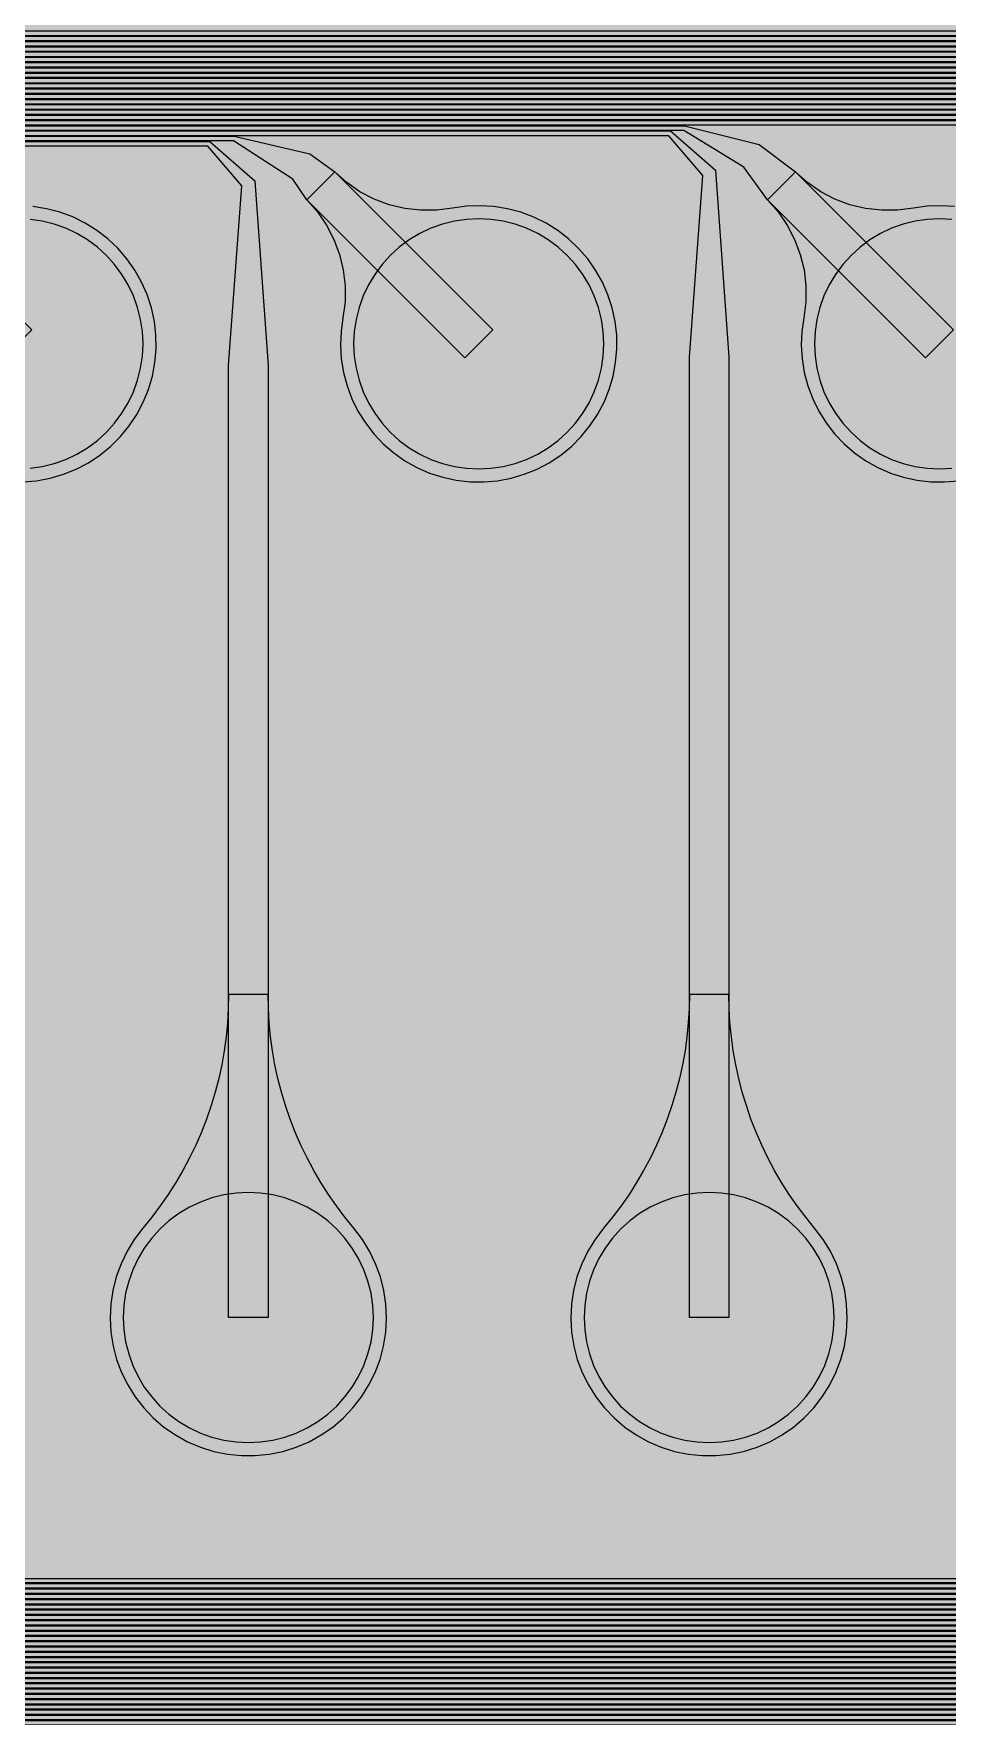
# Model space of a CAD drawing. Header units: metres. Extents: x -7231 to 10969, y -37556 to 1873.
# Drawn here: x -4007 to -3313, y -36084 to -34805 of the extents above; entities that cross this region are included whole.
import ezdxf

# ---------------------------------------------------------------- set-up
doc = ezdxf.new("R2010")
doc.units = ezdxf.units.M
for name, color, linetype in [('Metal1', 4, 'CONTINUOUS'), ('Metal2', 3, 'CONTINUOUS'), ('Polyimide', 7, 'CONTINUOUS'), ('Polyimide_Negative', 5, 'CONTINUOUS')]:
    doc.layers.add(name, color=color, linetype=linetype)

msp = doc.modelspace()

# ---------------------------------------------------------------- hatches: boundary and pattern name
at = {"layer": 'Polyimide'}
msp.add_hatch(color=7, dxfattribs=at).paths.add_polyline_path([(4065.7, -468), (4066.7, -502), (4068.5, -536), (4071.4, -570), (4075.5, -604), (4081, -638), (4088, -672), (4096.5, -706), (4106.6, -740), (4118.3, -774), (4131.6, -808), (4146.5, -842), (4162.9, -876), (4180.7, -910), (4199.8, -944), (4220.2, -978), (4241.7, -1012), (4264.2, -1046), (4287.5, -1080), (4311.5, -1114), (4336, -1148), (4360.9, -1182), (4385.9, -1216), (4410.9, -1250), (4435.7, -1284), (4460.2, -1318), (4484.2, -1352), (4507.5, -1385.9), (4530, -1419.9), (4551.5, -1453.9), (4571.9, -1487.9), (4591.1, -1521.9), (4608.9, -1555.9), (4625.3, -1589.9), (4640.1, -1623.9), (4653.4, -1657.9), (4665.1, -1691.9), (4675.2, -1725.9), (4683.7, -1759.9), (4690.7, -1793.9), (4696.2, -1827.9), (4700.3, -1861.9), (4703.2, -1895.9), (4705.1, -1929.9), (4706.1, -1963.9), (4706.4, -1997.9), (4706.5, -2031.9), (4706.5, -4793), (4710, -4838.4), (4720.2, -4882.7), (4737.1, -4925), (4760.1, -4964.2), (4788.9, -4999.5), (4822.6, -5030), (4860.5, -5055.1), (4901.8, -5074.2), (4901.8, -5074.2), (4970.7, -5105.2), (5034.7, -5145.3), (5092.8, -5193.5), (5143.8, -5249.2), (5186.9, -5311.2), (5221.2, -5378.4), (5246.2, -5449.7), (5261.4, -5523.7), (5266.5, -5599), (5261.4, -5674.3), (5246.2, -5748.3), (5221.2, -5819.6), (5186.9, -5886.8), (5143.8, -5948.8), (5092.8, -6004.5), (5034.7, -6052.7), (4970.7, -6092.8), (4901.8, -6123.8), (4860.5, -6142.9), (4822.6, -6168), (4788.9, -6198.5), (4760.1, -6233.8), (4737.1, -6273), (4720.2, -6315.3), (4710, -6359.6), (4706.5, -6405), (4706.5, -9221.5), (4710, -9266.9), (4720.2, -9311.2), (4737.1, -9353.5), (4760.1, -9392.7), (4788.9, -9428), (4822.6, -9458.5), (4860.5, -9483.6), (4901.8, -9502.7), (4970.7, -9533.7), (5034.7, -9573.8), (5092.8, -9622), (5143.8, -9677.7), (5186.9, -9739.7), (5221.2, -9806.9), (5246.2, -9878.2), (5261.4, -9952.2), (5266.5, -10027.5), (5261.4, -10102.8), (5246.2, -10176.8), (5221.2, -10248.1), (5186.9, -10315.3), (5143.8, -10377.3), (5092.8, -10433), (5034.7, -10481.2), (4970.7, -10521.3), (4901.8, -10552.3), (4860.5, -10571.4), (4822.6, -10596.5), (4788.9, -10627), (4760.1, -10662.3), (4737.1, -10701.5), (4720.2, -10743.8), (4710, -10788.1), (4706.5, -10833.5), (4706.5, -13650), (4710, -13695.4), (4720.2, -13739.7), (4737.1, -13782), (4760.1, -13821.2), (4788.9, -13856.5), (4822.6, -13887), (4860.5, -13912.1), (4901.8, -13931.2), (4970.7, -13962.2), (5034.7, -14002.2), (5092.8, -14050.5), (5143.8, -14106.2), (5186.9, -14168.2), (5221.2, -14235.4), (5246.2, -14306.7), (5261.4, -14380.7), (5266.5, -14456), (5261.4, -14531.3), (5246.2, -14605.3), (5221.2, -14676.5), (5186.9, -14743.8), (5143.8, -14805.8), (5092.8, -14861.5), (5034.7, -14909.7), (4970.7, -14949.8), (4901.8, -14980.8), (4860.5, -14999.9), (4822.6, -15025), (4788.9, -15055.5), (4760.1, -15090.8), (4737.1, -15130), (4720.2, -15172.3), (4710, -15216.6), (4706.5, -15262), (4706.5, -15456), (4720.9, -15750), (4764.1, -16041.3), (4835.7, -16326.8), (4934.9, -16604), (5060.7, -16870.2), (5212.1, -17122.7), (5387.5, -17359.2), (5585.2, -17577.3), (5803.3, -17775), (6039.8, -17950.4), (6292.3, -18101.8), (6558.4, -18227.6), (6835.6, -18326.8), (7121.2, -18398.3), (7412.4, -18441.5), (7706.5, -18456), (9969, -18456), (10047.4, -18459.8), (10125.1, -18471.4), (10201.2, -18490.4), (10275.2, -18516.9), (10346.1, -18550.5), (10413.5, -18590.8), (10476.5, -18637.6), (10534.7, -18690.3), (10587.4, -18748.5), (10634.2, -18811.5), (10674.5, -18878.9), (10708.1, -18949.8), (10734.6, -19023.8), (10753.6, -19099.9), (10765.2, -19177.6), (10769, -19256), (10769, -20895.8), (10730.2, -20951.4), (10694.6, -21009.1), (10662.2, -21068.6), (10633.2, -21129.9), (10607.6, -21192.7), (10585.5, -21256.7), (10566.9, -21322), (10552, -21388.1), (10540.8, -21455), (10533.4, -21522.3), (10529.6, -21590), (10529.6, -21657.8), (10533.4, -21725.5), (10540.8, -21792.9), (10552, -21859.7), (10566.9, -21925.9), (10585.5, -21991.1), (10607.6, -22055.2), (10633.2, -22117.9), (10662.2, -22179.2), (10694.6, -22238.7), (10730.2, -22296.4), (10769, -22352), (10769, -32454.2), (10728.7, -32510.5), (10691.7, -32568.9), (10658, -32629.3), (10627.8, -32691.6), (10601.2, -32755.4), (10578.2, -32820.7), (10558.9, -32887.1), (10543.4, -32954.5), (10531.8, -33022.7), (10524, -33091.4), (10520.1, -33160.5), (10520.1, -33229.7), (10524, -33298.8), (10531.8, -33367.5), (10543.4, -33435.7), (10558.9, -33503.1), (10578.2, -33569.5), (10601.2, -33634.8), (10627.8, -33698.6), (10658, -33760.8), (10691.7, -33821.3), (10728.7, -33879.7), (10769, -33936), (10769, -36556), (10765.2, -36634.4), (10753.6, -36712.1), (10734.6, -36788.2), (10708.1, -36862.1), (10674.5, -36933.1), (10634.2, -37000.5), (10587.4, -37063.5), (10534.7, -37121.7), (10476.5, -37174.4), (10413.5, -37221.2), (10346.1, -37261.5), (10275.2, -37295.1), (10201.2, -37321.6), (10125.1, -37340.6), (10047.4, -37352.1), (9969, -37356), (-6231, -37356), (-6309.4, -37352.1), (-6387.1, -37340.6), (-6463.2, -37321.6), (-6537.2, -37295.1), (-6608.1, -37261.5), (-6675.5, -37221.2), (-6738.5, -37174.4), (-6796.7, -37121.7), (-6849.4, -37063.5), (-6896.2, -37000.5), (-6936.5, -36933.1), (-6970.1, -36862.1), (-6996.6, -36788.2), (-7015.6, -36712.1), (-7027.2, -36634.4), (-7031, -36556), (-7031, -33936), (-6990.7, -33879.8), (-6953.7, -33821.3), (-6920, -33760.9), (-6889.8, -33698.6), (-6863.2, -33634.8), (-6840.2, -33569.5), (-6820.9, -33503.1), (-6805.4, -33435.7), (-6793.7, -33367.5), (-6785.9, -33298.8), (-6782, -33229.7), (-6782, -33160.5), (-6785.9, -33091.4), (-6793.7, -33022.7), (-6805.4, -32954.5), (-6820.9, -32887.1), (-6840.2, -32820.6), (-6863.2, -32755.4), (-6889.8, -32691.5), (-6920, -32629.3), (-6953.7, -32568.9), (-6990.7, -32510.4), (-7031, -32454.2), (-7031, -22364.8), (-6990.7, -22308.6), (-6953.7, -22250.1), (-6920, -22189.7), (-6889.8, -22127.5), (-6863.2, -22063.6), (-6840.2, -21998.4), (-6820.9, -21931.9), (-6805.4, -21864.5), (-6793.7, -21796.3), (-6785.9, -21727.6), (-6782, -21658.5), (-6782, -21589.3), (-6785.9, -21520.3), (-6793.7, -21451.5), (-6805.4, -21383.3), (-6820.9, -21315.9), (-6840.2, -21249.5), (-6863.2, -21184.2), (-6889.8, -21120.4), (-6920, -21058.1), (-6953.7, -20997.7), (-6990.7, -20939.3), (-7031, -20883), (-7031, -19256), (-7027.2, -19177.6), (-7015.6, -19099.9), (-6996.6, -19023.8), (-6970.1, -18949.8), (-6936.5, -18878.9), (-6896.2, -18811.5), (-6849.4, -18748.5), (-6796.7, -18690.3), (-6738.5, -18637.6), (-6675.5, -18590.8), (-6608.1, -18550.5), (-6537.2, -18516.9), (-6463.2, -18490.4), (-6387.1, -18471.4), (-6309.4, -18459.8), (-6231, -18456), (-3968.5, -18456), (-3674.4, -18441.5), (-3383.2, -18398.3), (-3097.6, -18326.8), (-2820.4, -18227.6), (-2554.3, -18101.8), (-2301.8, -17950.4), (-2065.3, -17775), (-1847.2, -17577.3), (-1649.5, -17359.2), (-1474.1, -17122.7), (-1322.7, -16870.2), (-1196.9, -16604), (-1097.7, -16326.8), (-1026.1, -16041.3), (-982.9, -15750), (-968.5, -15456), (-968.5, -15262), (-972, -15216.6), (-982.2, -15172.3), (-999.1, -15130), (-1022.1, -15090.8), (-1050.9, -15055.5), (-1084.6, -15025), (-1122.5, -14999.9), (-1163.8, -14980.8), (-1232.7, -14949.8), (-1296.7, -14909.7), (-1354.8, -14861.5), (-1405.8, -14805.8), (-1448.9, -14743.8), (-1483.2, -14676.5), (-1508.2, -14605.3), (-1523.4, -14531.3), (-1528.5, -14456), (-1523.4, -14380.7), (-1508.2, -14306.7), (-1483.2, -14235.4), (-1448.9, -14168.2), (-1405.8, -14106.2), (-1354.8, -14050.5), (-1296.7, -14002.2), (-1232.7, -13962.2), (-1163.8, -13931.2), (-1122.5, -13912.1), (-1084.6, -13887), (-1050.9, -13856.5), (-1022.1, -13821.2), (-999.1, -13782), (-982.2, -13739.7), (-972, -13695.4), (-968.5, -13650), (-968.5, -12309.6), (-972, -12264.3), (-982.2, -12219.9), (-999.1, -12177.7), (-1022.1, -12138.5), (-1050.9, -12103.2), (-1084.6, -12072.6), (-1122.5, -12047.5), (-1163.8, -12028.5), (-1232.7, -11997.4), (-1296.7, -11957.4), (-1354.8, -11909.1), (-1405.8, -11853.5), (-1448.9, -11791.5), (-1483.2, -11724.2), (-1508.2, -11653), (-1523.4, -11579), (-1528.5, -11503.7), (-1523.4, -11428.3), (-1508.2, -11354.4), (-1483.2, -11283.1), (-1448.9, -11215.9), (-1405.8, -11153.8), (-1354.8, -11098.2), (-1296.7, -11049.9), (-1232.7, -11009.9), (-1163.8, -10978.8), (-1122.5, -10959.8), (-1084.6, -10934.7), (-1050.9, -10904.1), (-1022.1, -10868.9), (-999.1, -10829.6), (-982.2, -10787.4), (-972, -10743), (-968.5, -10697.7), (-968.5, -9357.3), (-972, -9311.9), (-982.2, -9267.6), (-999.1, -9225.4), (-1022.1, -9186.1), (-1050.9, -9150.8), (-1084.6, -9120.3), (-1122.5, -9095.2), (-1163.8, -9076.2), (-1163.8, -9076.2), (-1232.7, -9045.1), (-1296.7, -9005.1), (-1354.8, -8956.8), (-1405.8, -8901.1), (-1448.9, -8839.1), (-1483.2, -8771.9), (-1508.2, -8700.6), (-1523.4, -8626.7), (-1528.5, -8551.3), (-1523.4, -8476), (-1508.2, -8402), (-1483.2, -8330.8), (-1448.9, -8263.5), (-1405.8, -8201.5), (-1354.8, -8145.9), (-1296.7, -8097.6), (-1232.7, -8057.6), (-1163.8, -8026.5), (-1163.8, -8026.5), (-1122.5, -8007.4), (-1084.6, -7982.4), (-1050.9, -7951.8), (-1022.1, -7916.5), (-999.1, -7877.3), (-982.2, -7835), (-972, -7790.7), (-968.5, -7745.4), (-968.5, -6405), (-972, -6359.6), (-982.2, -6315.3), (-999.1, -6273), (-1022.1, -6233.8), (-1050.9, -6198.5), (-1084.6, -6168), (-1122.5, -6142.9), (-1163.8, -6123.8), (-1163.8, -6123.8), (-1232.7, -6092.8), (-1296.7, -6052.7), (-1354.8, -6004.5), (-1405.8, -5948.8), (-1448.9, -5886.8), (-1483.2, -5819.6), (-1508.2, -5748.3), (-1523.4, -5674.3), (-1528.5, -5599), (-1523.4, -5523.7), (-1508.2, -5449.7), (-1483.2, -5378.4), (-1448.9, -5311.2), (-1405.8, -5249.2), (-1354.8, -5193.5), (-1296.7, -5145.3), (-1232.7, -5105.2), (-1163.8, -5074.2), (-1163.8, -5074.2), (-1122.5, -5055.1), (-1084.6, -5030), (-1050.9, -4999.5), (-1022.1, -4964.2), (-999.1, -4925), (-982.2, -4882.7), (-972, -4838.4), (-968.5, -4793), (-968.5, -2031.9), (-968.4, -1997.9), (-968.1, -1963.9), (-967.1, -1929.9), (-965.2, -1895.9), (-962.2, -1861.9), (-958, -1827.9), (-952.4, -1793.9), (-945.3, -1759.9), (-936.6, -1725.9), (-926.4, -1691.9), (-914.4, -1657.9), (-900.9, -1623.9), (-885.7, -1589.9), (-869.1, -1555.9), (-850.9, -1521.9), (-831.4, -1487.9), (-810.6, -1453.9), (-788.7, -1419.9), (-765.8, -1385.9), (-742.1, -1352), (-717.6, -1318), (-692.7, -1284), (-667.4, -1250), (-641.9, -1216), (-616.4, -1182), (-591.1, -1148), (-566.1, -1114), (-541.7, -1080), (-517.9, -1046), (-495, -1012), (-473.1, -978), (-452.4, -944), (-432.8, -910), (-414.7, -876), (-398, -842), (-382.9, -808), (-369.3, -774), (-357.4, -740), (-347.1, -706), (-338.4, -672), (-331.3, -638), (-325.7, -604), (-321.5, -570), (-318.6, -536), (-316.7, -502), (-315.7, -468), (-315.3, -434), (-315.2, -400), (-315.2, 401), (-315.2, 451), (-315.2, 1644), (-270.2, 1644), (-270, 1637.1), (-269.4, 1630.3), (-268.2, 1623.5), (-266.7, 1616.8), (-264.7, 1610.2), (-262.3, 1603.8), (-259.4, 1597.6), (-256.2, 1591.5), (-252.6, 1585.7), (-248.6, 1580.1), (-244.2, 1574.8), (-239.5, 1569.8), (-234.5, 1565.1), (-229.2, 1560.7), (-223.6, 1556.7), (-217.8, 1553.1), (-211.7, 1549.8), (-205.4, 1547), (-199, 1544.6), (-192.4, 1542.6), (-185.7, 1541), (-179, 1539.9), (-172.1, 1539.2), (-165.2, 1539), (-158.4, 1539.2), (-151.5, 1539.9), (-144.8, 1541), (-138.1, 1542.6), (-131.5, 1544.6), (-125.1, 1547), (-118.8, 1549.8), (-112.8, 1553.1), (-106.9, 1556.7), (-101.3, 1560.7), (-96, 1565.1), (-91, 1569.8), (-86.3, 1574.8), (-81.9, 1580.1), (-77.9, 1585.7), (-74.3, 1591.5), (-71.1, 1597.6), (-68.2, 1603.8), (-65.8, 1610.2), (-63.8, 1616.8), (-62.3, 1623.5), (-61.1, 1630.3), (-60.5, 1637.1), (-60.2, 1644), (1853, 1644), (1853, 1573), (3815.2, 1573), (3815.5, 1579.5), (3816.1, 1586.1), (3817.2, 1592.5), (3818.7, 1598.9), (3820.6, 1605.1), (3822.9, 1611.3), (3825.6, 1617.2), (3828.6, 1623), (3832.1, 1628.6), (3835.9, 1633.9), (3840.1, 1638.9), (3844.5, 1643.7), (3849.3, 1648.2), (3854.4, 1652.3), (3859.7, 1656.1), (3865.2, 1659.6), (3871, 1662.7), (3877, 1665.4), (3883.1, 1667.7), (3889.4, 1669.6), (3895.7, 1671.1), (3902.2, 1672.1), (3908.7, 1672.8), (3915.2, 1673), (3921.8, 1672.8), (3928.3, 1672.1), (3934.8, 1671.1), (3941.1, 1669.6), (3947.4, 1667.7), (3953.5, 1665.4), (3959.5, 1662.7), (3965.2, 1659.6), (3970.8, 1656.1), (3976.1, 1652.3), (3981.2, 1648.2), (3986, 1643.7), (3990.4, 1638.9), (3994.6, 1633.9), (3998.4, 1628.6), (4001.9, 1623), (4004.9, 1617.2), (4007.6, 1611.3), (4009.9, 1605.1), (4011.8, 1598.9), (4013.3, 1592.5), (4014.4, 1586.1), (4015, 1579.5), (4015.2, 1573), (4065.2, 1573), (4065.2, 451), (4065.2, 401), (4065.2, -400), (4065.3, -434), (4065.7, -468)])

# ---------------------------------------------------------------- linework, layer by layer
at = {"layer": 'Metal1'}
for points in [[(1728.7, -19211.9), (1728.7, -36063.7), (1697.7, -36094.7), (-5826.2, -36094.7), (-5857.2, -36063.7), (-5857.2, -34838.3), (-5826.2, -34807.2), (-372.8, -34807.2), (-338.9, -34837.1), (-328.5, -34993.5), (-328.5, -35781), (-358.5, -35781), (-358.5, -34993.5), (-348.1, -34840.9), (-374.2, -34810.8), (-5824.8, -34810.8), (-5853.7, -34839.7), (-5853.7, -36062.3), (-5824.8, -36091.2), (1696.3, -36091.2), (1725.2, -36062.3), (1725.2, -19211.9)], [(1720.7, -19211.9), (1720.7, -36055.7), (1689.7, -36086.7), (-5818.2, -36086.7), (-5849.2, -36055.7), (-5849.2, -34846.3), (-5818.2, -34815.2), (-722.8, -34815.2), (-688.9, -34845.1), (-678.5, -34999.9), (-678.5, -35781), (-708.5, -35781), (-708.5, -34999.9), (-698.1, -34848.9), (-724.2, -34818.8), (-5816.8, -34818.8), (-5845.7, -34847.7), (-5845.7, -36054.3), (-5816.8, -36083.2), (1688.3, -36083.2), (1717.2, -36054.3), (1717.2, -19211.9)], [(1712.7, -19211.9), (1712.7, -36047.7), (1681.7, -36078.7), (-5810.2, -36078.7), (-5841.2, -36047.7), (-5841.2, -34854.3), (-5810.2, -34823.2), (-1072.8, -34823.2), (-1038.8, -34853.1), (-1028.5, -35006.3), (-1028.5, -35781), (-1058.5, -35781), (-1058.5, -35006.3), (-1048.2, -34856.9), (-1074.2, -34826.8), (-5808.8, -34826.8), (-5837.7, -34855.7), (-5837.7, -36046.3), (-5808.8, -36075.2), (1680.3, -36075.2), (1709.2, -36046.3), (1709.2, -19211.9)], [(1704.7, -19211.9), (1704.7, -36039.7), (1673.7, -36070.7), (-5802.2, -36070.7), (-5833.2, -36039.7), (-5833.2, -34862.3), (-5802.2, -34831.2), (-1422.8, -34831.2), (-1388.8, -34861.1), (-1378.5, -35012.7), (-1378.5, -35781), (-1408.5, -35781), (-1408.5, -35012.7), (-1398.2, -34864.9), (-1424.2, -34834.8), (-5800.8, -34834.8), (-5829.7, -34863.7), (-5829.7, -36038.3), (-5800.8, -36067.2), (1672.3, -36067.2), (1701.2, -36038.3), (1701.2, -19211.9)], [(1696.7, -19211.9), (1696.7, -36031.7), (1665.7, -36062.7), (-5794.2, -36062.7), (-5825.2, -36031.7), (-5825.2, -34870.3), (-5794.2, -34839.2), (-1772.8, -34839.2), (-1738.8, -34869.1), (-1728.5, -35019.1), (-1728.5, -35781), (-1758.5, -35781), (-1758.5, -35019.1), (-1748.2, -34872.9), (-1774.2, -34842.8), (-5792.8, -34842.8), (-5821.7, -34871.7), (-5821.7, -36030.3), (-5792.8, -36059.2), (1664.3, -36059.2), (1693.2, -36030.3), (1693.2, -19211.9)], [(1688.7, -19211.9), (1688.7, -36023.7), (1657.7, -36054.7), (-5786.2, -36054.7), (-5817.2, -36023.7), (-5817.2, -34878.3), (-5786.2, -34847.2), (-2122.8, -34847.2), (-2088.8, -34877), (-2078.5, -35025.5), (-2078.5, -35781), (-2108.5, -35781), (-2108.5, -35025.5), (-2098.2, -34881), (-2124.2, -34850.8), (-5784.8, -34850.8), (-5813.7, -34879.7), (-5813.7, -36022.3), (-5784.8, -36051.2), (1656.3, -36051.2), (1685.2, -36022.3), (1685.2, -19211.9)], [(1680.7, -19211.9), (1680.7, -36015.7), (1649.7, -36046.7), (-5778.2, -36046.7), (-5809.2, -36015.7), (-5809.2, -34886.3), (-5778.2, -34855.2), (-2472.8, -34855.2), (-2438.7, -34885), (-2428.5, -35031.9), (-2428.5, -35781), (-2458.5, -35781), (-2458.5, -35031.9), (-2448.3, -34889), (-2474.2, -34858.8), (-5776.8, -34858.8), (-5805.7, -34887.7), (-5805.7, -36014.3), (-5776.8, -36043.2), (1648.3, -36043.2), (1677.2, -36014.3), (1677.2, -19211.9)], [(1672.7, -19211.9), (1672.7, -36007.7), (1641.7, -36038.7), (-5770.2, -36038.7), (-5801.2, -36007.7), (-5801.2, -34894.3), (-5770.2, -34863.2), (-2822.8, -34863.2), (-2788.7, -34893), (-2778.5, -35038.3), (-2778.5, -35781), (-2808.5, -35781), (-2808.5, -35038.3), (-2798.3, -34897), (-2824.2, -34866.8), (-5768.8, -34866.8), (-5797.7, -34895.7), (-5797.7, -36006.3), (-5768.8, -36035.2), (1640.3, -36035.2), (1669.2, -36006.3), (1669.2, -19211.9)], [(1664.7, -19211.9), (1664.7, -35999.7), (1633.7, -36030.7), (-5762.2, -36030.7), (-5793.2, -35999.7), (-5793.2, -34902.3), (-5762.2, -34871.2), (-3172.8, -34871.2), (-3138.7, -34901), (-3128.5, -35044.7), (-3128.5, -35781), (-3158.5, -35781), (-3158.5, -35044.7), (-3148.3, -34905), (-3174.2, -34874.8), (-5760.8, -34874.8), (-5789.7, -34903.7), (-5789.7, -35998.3), (-5760.8, -36027.2), (1632.3, -36027.2), (1661.2, -35998.3), (1661.2, -19211.9)], [(1656.7, -19211.9), (1656.7, -35991.7), (1625.7, -36022.7), (-5754.2, -36022.7), (-5785.2, -35991.7), (-5785.2, -34910.3), (-5754.2, -34879.2), (-3522.8, -34879.2), (-3488.7, -34909), (-3478.5, -35051.1), (-3478.5, -35781), (-3508.5, -35781), (-3508.5, -35051.1), (-3498.3, -34913), (-3524.2, -34882.8), (-5752.8, -34882.8), (-5781.7, -34911.7), (-5781.7, -35990.3), (-5752.8, -36019.2), (1624.3, -36019.2), (1653.2, -35990.3), (1653.2, -19211.9)], [(1648.7, -19211.9), (1648.7, -35983.7), (1617.7, -36014.7), (-5746.2, -36014.7), (-5777.2, -35983.7), (-5777.2, -34918.3), (-5746.2, -34887.2), (-3872.8, -34887.2), (-3838.6, -34917), (-3828.5, -35057.5), (-3828.5, -35781), (-3858.5, -35781), (-3858.5, -35057.5), (-3848.4, -34921), (-3874.2, -34890.8), (-5744.8, -34890.8), (-5773.7, -34919.7), (-5773.7, -35982.3), (-5744.8, -36011.2), (1616.3, -36011.2), (1645.2, -35982.3), (1645.2, -19211.9)], [(1640.7, -19211.9), (1640.7, -35975.7), (1609.7, -36006.7), (-5738.2, -36006.7), (-5769.2, -35975.7), (-5769.2, -34926.3), (-5738.2, -34895.2), (-4222.8, -34895.2), (-4188.6, -34925), (-4178.5, -35063.9), (-4178.5, -35781), (-4208.5, -35781), (-4208.5, -35063.9), (-4198.4, -34929), (-4224.2, -34898.8), (-5736.8, -34898.8), (-5765.7, -34927.7), (-5765.7, -35974.3), (-5736.8, -36003.2), (1608.3, -36003.2), (1637.2, -35974.3), (1637.2, -19211.9)], [(1632.7, -19211.9), (1632.7, -35967.7), (1601.7, -35998.7), (-5730.2, -35998.7), (-5761.2, -35967.7), (-5761.2, -34934.3), (-5730.2, -34903.2), (-4572.8, -34903.2), (-4538.6, -34933), (-4528.5, -35070.3), (-4528.5, -35781), (-4558.5, -35781), (-4558.5, -35070.3), (-4548.4, -34937), (-4574.2, -34906.8), (-5728.8, -34906.8), (-5757.7, -34935.7), (-5757.7, -35966.3), (-5728.8, -35995.2), (1600.3, -35995.2), (1629.2, -35966.3), (1629.2, -19211.9)], [(1624.7, -19211.9), (1624.7, -35959.7), (1593.7, -35990.7), (-5722.2, -35990.7), (-5753.2, -35959.7), (-5753.2, -34942.3), (-5722.2, -34911.2), (-4922.8, -34911.2), (-4888.6, -34941), (-4878.5, -35076.7), (-4878.5, -35781), (-4908.5, -35781), (-4908.5, -35076.7), (-4898.4, -34945), (-4924.2, -34914.8), (-5720.8, -34914.8), (-5749.7, -34943.7), (-5749.7, -35958.3), (-5720.8, -35987.2), (1592.3, -35987.2), (1621.2, -35958.3), (1621.2, -19211.9)], [(1616.7, -19211.9), (1616.7, -35951.7), (1585.7, -35982.7), (-5714.2, -35982.7), (-5745.2, -35951.7), (-5745.2, -34950.3), (-5714.2, -34919.2), (-5272.8, -34919.2), (-5238.5, -34948.9), (-5228.5, -35083.1), (-5228.5, -35781), (-5258.5, -35781), (-5258.5, -35083.1), (-5248.5, -34953.1), (-5274.2, -34922.8), (-5712.8, -34922.8), (-5741.7, -34951.7), (-5741.7, -35950.3), (-5712.8, -35979.2), (1584.3, -35979.2), (1613.2, -35950.3), (1613.2, -19211.9)]]:
    msp.add_lwpolyline(points, dxfattribs=at)
for points in [[(-3858.5, -35535.4), (-3858.7, -35546.2), (-3859.3, -35556.9), (-3860.4, -35567.6), (-3861.8, -35578.2), (-3863.7, -35588.8), (-3866, -35599.3), (-3868.7, -35609.6), (-3871.8, -35619.9), (-3875.3, -35630.1), (-3879.2, -35640.1), (-3883.5, -35649.9), (-3888.1, -35659.6), (-3893.2, -35669.1), (-3898.6, -35678.4), (-3904.3, -35687.4), (-3910.4, -35696.2), (-3916.9, -35704.8), (-3923.6, -35713.1), (-3930.1, -35721.6), (-3935.6, -35730.6), (-3940.2, -35740.2), (-3943.9, -35750.1), (-3946.5, -35760.4), (-3948, -35770.9), (-3948.5, -35781.5), (-3947.9, -35792.1), (-3946.3, -35802.6), (-3943.6, -35812.8), (-3939.8, -35822.7), (-3935.1, -35832.2), (-3929.5, -35841.2), (-3923, -35849.6), (-3915.7, -35857.3), (-3907.6, -35864.2), (-3898.9, -35870.2), (-3889.6, -35875.3), (-3879.9, -35879.5), (-3869.7, -35882.7), (-3859.4, -35884.8), (-3848.8, -35885.9), (-3838.2, -35885.9), (-3827.6, -35884.8), (-3817.3, -35882.7), (-3807.1, -35879.5), (-3797.4, -35875.3), (-3788.1, -35870.2), (-3779.4, -35864.2), (-3771.3, -35857.3), (-3764, -35849.6), (-3757.5, -35841.2), (-3751.9, -35832.2), (-3747.2, -35822.7), (-3743.4, -35812.8), (-3740.7, -35802.6), (-3739.1, -35792.1), (-3738.5, -35781.5), (-3739, -35770.9), (-3740.5, -35760.4), (-3743.1, -35750.1), (-3746.8, -35740.2), (-3751.4, -35730.6), (-3756.9, -35721.6), (-3763.4, -35713.1), (-3770.1, -35704.8), (-3776.6, -35696.2), (-3782.7, -35687.4), (-3788.4, -35678.4), (-3793.8, -35669.1), (-3798.9, -35659.6), (-3803.5, -35649.9), (-3807.8, -35640.1), (-3811.7, -35630.1), (-3815.2, -35619.9), (-3818.3, -35609.6), (-3821, -35599.3), (-3823.3, -35588.8), (-3825.2, -35578.2), (-3826.6, -35567.6), (-3827.7, -35556.9), (-3828.3, -35546.2), (-3828.5, -35535.4), (-3858.5, -35535.4)], [(-3508.5, -35535.4), (-3508.7, -35546.2), (-3509.3, -35556.9), (-3510.4, -35567.6), (-3511.8, -35578.2), (-3513.7, -35588.8), (-3516, -35599.3), (-3518.7, -35609.6), (-3521.8, -35619.9), (-3525.3, -35630.1), (-3529.2, -35640.1), (-3533.5, -35649.9), (-3538.1, -35659.6), (-3543.2, -35669.1), (-3548.6, -35678.4), (-3554.3, -35687.4), (-3560.4, -35696.2), (-3566.9, -35704.8), (-3573.6, -35713.1), (-3580.1, -35721.6), (-3585.6, -35730.6), (-3590.2, -35740.2), (-3593.9, -35750.1), (-3596.5, -35760.4), (-3598, -35770.9), (-3598.5, -35781.5), (-3597.9, -35792.1), (-3596.3, -35802.6), (-3593.6, -35812.8), (-3589.8, -35822.7), (-3585.1, -35832.2), (-3579.5, -35841.2), (-3573, -35849.6), (-3565.7, -35857.3), (-3557.6, -35864.2), (-3548.9, -35870.2), (-3539.6, -35875.3), (-3529.9, -35879.5), (-3519.7, -35882.7), (-3509.4, -35884.8), (-3498.8, -35885.9), (-3488.2, -35885.9), (-3477.6, -35884.8), (-3467.3, -35882.7), (-3457.1, -35879.5), (-3447.4, -35875.3), (-3438.1, -35870.2), (-3429.4, -35864.2), (-3421.3, -35857.3), (-3414, -35849.6), (-3407.5, -35841.2), (-3401.9, -35832.2), (-3397.2, -35822.7), (-3393.4, -35812.8), (-3390.7, -35802.6), (-3389.1, -35792.1), (-3388.5, -35781.5), (-3389, -35770.9), (-3390.5, -35760.4), (-3393.1, -35750.1), (-3396.8, -35740.2), (-3401.4, -35730.6), (-3406.9, -35721.6), (-3413.4, -35713.1), (-3420.1, -35704.8), (-3426.6, -35696.2), (-3432.7, -35687.4), (-3438.4, -35678.4), (-3443.8, -35669.1), (-3448.9, -35659.6), (-3453.5, -35649.9), (-3457.8, -35640.1), (-3461.7, -35630.1), (-3465.2, -35619.9), (-3468.3, -35609.6), (-3471, -35599.3), (-3473.3, -35588.8), (-3475.2, -35578.2), (-3476.6, -35567.6), (-3477.7, -35556.9), (-3478.3, -35546.2), (-3478.5, -35535.4), (-3508.5, -35535.4)]]:
    msp.add_lwpolyline(points, close=True, dxfattribs=at)
at = {"layer": 'Metal2'}
for points in [[(1732.7, -19211.9), (1732.7, -36067.7), (1701.7, -36098.7), (-5830.2, -36098.7), (-5861.2, -36067.7), (-5861.2, -34834.3), (-5830.2, -34803.2), (-339.3, -34803.2), (-289.1, -34825.4), (-242.8, -34887.7), (-155.6, -35033.3), (-181.4, -35048.7), (-268.5, -34903.1), (-299.5, -34836.1), (-340.2, -34806.8), (-5828.8, -34806.8), (-5857.7, -34835.7), (-5857.7, -36066.3), (-5828.8, -36095.2), (1700.3, -36095.2), (1729.2, -36066.3), (1729.2, -19211.9)], [(1724.7, -19211.9), (1724.7, -36059.7), (1693.7, -36090.7), (-5822.2, -36090.7), (-5853.2, -36059.7), (-5853.2, -34842.3), (-5822.2, -34811.2), (-689.3, -34811.2), (-638.6, -34832.9), (-595.1, -34888.8), (-505.7, -35033.1), (-531.3, -35048.9), (-620.6, -34904.6), (-649.3, -34844.1), (-690.2, -34814.8), (-5820.8, -34814.8), (-5849.7, -34843.7), (-5849.7, -36058.3), (-5820.8, -36087.2), (1692.3, -36087.2), (1721.2, -36058.3), (1721.2, -19211.9)], [(1716.7, -19211.9), (1716.7, -36051.7), (1685.7, -36082.7), (-5814.2, -36082.7), (-5845.2, -36051.7), (-5845.2, -34850.3), (-5814.2, -34819.2), (-1039.3, -34819.2), (-988, -34840.3), (-947.5, -34890.1), (-855.9, -35032.9), (-881.1, -35049.1), (-972.8, -34906.3), (-999, -34852.2), (-1040.2, -34822.8), (-5812.8, -34822.8), (-5841.7, -34851.7), (-5841.7, -36050.3), (-5812.8, -36079.2), (1684.3, -36079.2), (1713.2, -36050.3), (1713.2, -19211.9)], [(1708.7, -19211.9), (1708.7, -36043.7), (1677.7, -36074.7), (-5806.2, -36074.7), (-5837.2, -36043.7), (-5837.2, -34858.3), (-5806.2, -34827.2), (-1389.3, -34827.2), (-1337.4, -34847.7), (-1300.1, -34891.4), (-1206, -35032.7), (-1231, -35049.3), (-1325.1, -34908.1), (-1348.8, -34860.3), (-1390.2, -34830.8), (-5804.8, -34830.8), (-5833.7, -34859.7), (-5833.7, -36042.3), (-5804.8, -36071.2), (1676.3, -36071.2), (1705.2, -36042.3), (1705.2, -19211.9)], [(1700.7, -19211.9), (1700.7, -36035.7), (1669.7, -36066.7), (-5798.2, -36066.7), (-5829.2, -36035.7), (-5829.2, -34866.3), (-5798.2, -34835.2), (-1739.3, -34835.2), (-1686.7, -34855), (-1652.8, -34892.9), (-1556.2, -35032.5), (-1580.8, -35049.5), (-1677.4, -34910), (-1698.6, -34868.4), (-1740.1, -34838.7), (-5796.8, -34838.7), (-5825.7, -34867.7), (-5825.7, -36034.3), (-5796.8, -36063.2), (1668.3, -36063.2), (1697.2, -36034.3), (1697.2, -19211.9)], [(1692.7, -19211.9), (1692.7, -36027.7), (1661.7, -36058.7), (-5790.2, -36058.7), (-5821.2, -36027.7), (-5821.2, -34874.3), (-5790.2, -34843.2), (-2089.3, -34843.2), (-2036, -34862.2), (-2005.5, -34894.5), (-1906.3, -35032.2), (-1930.7, -35049.8), (-2029.9, -34912.1), (-2048.3, -34876.5), (-2090.1, -34846.8), (-5788.8, -34846.8), (-5817.7, -34875.7), (-5817.7, -36026.3), (-5788.8, -36055.2), (1660.3, -36055.2), (1689.2, -36026.3), (1689.2, -19211.9)], [(1684.7, -19211.9), (1684.7, -36019.7), (1653.7, -36050.7), (-5782.2, -36050.7), (-5813.2, -36019.7), (-5813.2, -34882.3), (-5782.2, -34851.2), (-2439.3, -34851.2), (-2385.3, -34869.3), (-2358.4, -34896.3), (-2256.5, -35032), (-2280.5, -35050), (-2382.4, -34914.3), (-2398.1, -34884.7), (-2440.1, -34854.8), (-5780.8, -34854.8), (-5809.7, -34883.7), (-5809.7, -36018.3), (-5780.8, -36047.2), (1652.3, -36047.2), (1681.2, -36018.3), (1681.2, -19211.9)], [(1676.7, -19211.9), (1676.7, -36011.7), (1645.7, -36042.7), (-5774.2, -36042.7), (-5805.2, -36011.7), (-5805.2, -34890.3), (-5774.2, -34859.2), (-2789.3, -34859.2), (-2734.5, -34876.3), (-2711.4, -34898.2), (-2606.7, -35031.7), (-2630.3, -35050.3), (-2735.1, -34916.7), (-2747.9, -34892.9), (-2790.1, -34862.8), (-5772.8, -34862.8), (-5801.7, -34891.7), (-5801.7, -36010.3), (-5772.8, -36039.2), (1644.3, -36039.2), (1673.2, -36010.3), (1673.2, -19211.9)], [(1668.7, -19211.9), (1668.7, -36003.7), (1637.7, -36034.7), (-5766.2, -36034.7), (-5797.2, -36003.7), (-5797.2, -34898.3), (-5766.2, -34867.2), (-3170.2, -34867.2), (-3114.1, -34882.4), (-3077.9, -34910.4), (-2957.9, -35030.4), (-2979.1, -35051.6), (-3099.1, -34931.6), (-3124.5, -34898), (-3170.8, -34870.8), (-5764.8, -34870.8), (-5793.7, -34899.7), (-5793.7, -36002.3), (-5764.8, -36031.2), (1636.3, -36031.2), (1665.2, -36002.3), (1665.2, -19211.9)], [(1660.7, -19211.9), (1660.7, -35995.7), (1629.7, -36026.7), (-5758.2, -36026.7), (-5789.2, -35995.7), (-5789.2, -34906.3), (-5758.2, -34875.2), (-3512.2, -34875.2), (-3455.5, -34889.6), (-3427.9, -34910.4), (-3307.9, -35030.4), (-3329.1, -35051.6), (-3449.1, -34931.6), (-3467, -34906.8), (-3512.8, -34878.8), (-5756.8, -34878.8), (-5785.7, -34907.7), (-5785.7, -35994.3), (-5756.8, -36023.2), (1628.3, -36023.2), (1657.2, -35994.3), (1657.2, -19211.9)], [(1652.7, -19211.9), (1652.7, -35987.7), (1621.7, -36018.7), (-5750.2, -36018.7), (-5781.2, -35987.7), (-5781.2, -34914.3), (-5750.2, -34883.2), (-3854.2, -34883.2), (-3796.8, -34896.6), (-3777.9, -34910.4), (-3657.9, -35030.4), (-3679.1, -35051.6), (-3799.1, -34931.6), (-3809.7, -34915.9), (-3854.8, -34886.8), (-5748.8, -34886.8), (-5777.7, -34915.7), (-5777.7, -35986.3), (-5748.8, -36015.2), (1620.3, -36015.2), (1649.2, -35986.3), (1649.2, -19211.9)], [(1644.7, -19211.9), (1644.7, -35979.7), (1613.7, -36010.7), (-5742.2, -36010.7), (-5773.2, -35979.7), (-5773.2, -34922.3), (-5742.2, -34891.2), (-4196.2, -34891.2), (-4137.9, -34903.2), (-4127.9, -34910.4), (-4007.9, -35030.4), (-4029.1, -35051.6), (-4149.1, -34931.6), (-4152.7, -34925.3), (-4196.8, -34894.8), (-5740.8, -34894.8), (-5769.7, -34923.7), (-5769.7, -35978.3), (-5740.8, -36007.2), (1612.3, -36007.2), (1641.2, -35978.3), (1641.2, -19211.9)], [(1636.7, -19211.9), (1636.7, -35971.7), (1605.7, -36002.7), (-5734.2, -36002.7), (-5765.2, -35971.7), (-5765.2, -34930.3), (-5734.2, -34899.2), (-4538.2, -34899.2), (-4478.8, -34909.5), (-4357.9, -35030.4), (-4379.1, -35051.6), (-4495.8, -34934.9), (-4538.8, -34902.7), (-5732.8, -34902.7), (-5761.7, -34931.7), (-5761.7, -35970.3), (-5732.8, -35999.2), (1604.3, -35999.2), (1633.2, -35970.3), (1633.2, -19211.9)], [(1628.7, -19211.9), (1628.7, -35963.7), (1597.7, -35994.7), (-5726.2, -35994.7), (-5757.2, -35963.7), (-5757.2, -34938.3), (-5726.2, -34907.2), (-4880.2, -34907.2), (-4820.8, -34917.5), (-4707.9, -35030.4), (-4729.1, -35051.6), (-4837.8, -34942.9), (-4880.8, -34910.8), (-5724.8, -34910.8), (-5753.7, -34939.7), (-5753.7, -35962.3), (-5724.8, -35991.2), (1596.3, -35991.2), (1625.2, -35962.3), (1625.2, -19211.9)], [(1620.7, -19211.9), (1620.7, -35955.7), (1589.7, -35986.7), (-5718.2, -35986.7), (-5749.2, -35955.7), (-5749.2, -34946.3), (-5718.2, -34915.2), (-5222.2, -34915.2), (-5162.8, -34925.5), (-5057.9, -35030.4), (-5079.1, -35051.6), (-5179.8, -34950.9), (-5222.8, -34918.8), (-5716.8, -34918.8), (-5745.7, -34947.7), (-5745.7, -35954.3), (-5716.8, -35983.2), (1588.3, -35983.2), (1617.2, -35954.3), (1617.2, -19211.9)], [(-3307, -34936.6), (-3317.5, -34936), (-3327.9, -34936.4), (-3338.3, -34937.9), (-3350.4, -34939.5), (-3362.6, -34939.5), (-3374.7, -34938.1), (-3386.5, -34935.3), (-3397.9, -34931), (-3408.7, -34925.4), (-3418.8, -34918.5), (-3427.9, -34910.4), (-3449.1, -34931.6), (-3449.1, -34931.6), (-3441, -34940.7), (-3434.1, -34950.8), (-3428.5, -34961.6), (-3424.2, -34973), (-3421.4, -34984.8), (-3420, -34996.9), (-3420, -35009.1), (-3421.6, -35021.2), (-3423.1, -35031.6), (-3423.5, -35042), (-3422.9, -35052.5), (-3421.2, -35062.8), (-3418.5, -35073), (-3414.8, -35082.8), (-3410.2, -35092.2), (-3404.6, -35101.1), (-3398.2, -35109.3), (-3391, -35116.9), (-3383.1, -35123.8), (-3374.5, -35129.8), (-3365.4, -35135), (-3355.8, -35139.2), (-3345.8, -35142.4), (-3335.6, -35144.6), (-3325.1, -35145.8), (-3314.7, -35145.9), (-3304.2, -35145)], [(-4014.7, -35145.9), (-4004.3, -35145), (-3994, -35143.1), (-3983.9, -35140.1), (-3974.2, -35136.2), (-3964.9, -35131.3), (-3956.2, -35125.5), (-3948.1, -35118.9), (-3940.6, -35111.4), (-3934, -35103.3), (-3928.2, -35094.6), (-3923.3, -35085.3), (-3919.4, -35075.6), (-3916.4, -35065.5), (-3914.5, -35055.2), (-3913.6, -35044.8), (-3913.7, -35034.3), (-3914.9, -35023.9), (-3917.1, -35013.6), (-3920.4, -35003.6), (-3924.6, -34994), (-3929.8, -34984.9), (-3935.8, -34976.3), (-3942.7, -34968.4), (-3950.3, -34961.2), (-3958.6, -34954.8), (-3967.5, -34949.2), (-3976.9, -34944.6), (-3986.7, -34940.9), (-3996.9, -34938.3), (-4007.2, -34936.6)]]:
    msp.add_lwpolyline(points, dxfattribs=at)
msp.add_lwpolyline([(-3799.1, -34931.6), (-3791, -34940.7), (-3784.1, -34950.8), (-3778.5, -34961.6), (-3774.2, -34973), (-3771.4, -34984.8), (-3770, -34996.9), (-3770, -35009.1), (-3771.6, -35021.2), (-3773.1, -35031.6), (-3773.5, -35042), (-3772.9, -35052.5), (-3771.2, -35062.8), (-3768.5, -35073), (-3764.8, -35082.8), (-3760.2, -35092.2), (-3754.6, -35101.1), (-3748.2, -35109.3), (-3741, -35116.9), (-3733.1, -35123.8), (-3724.5, -35129.8), (-3715.4, -35135), (-3705.8, -35139.2), (-3695.8, -35142.4), (-3685.6, -35144.6), (-3675.1, -35145.8), (-3664.7, -35145.9), (-3654.2, -35145), (-3643.9, -35143.1), (-3633.9, -35140.1), (-3624.2, -35136.2), (-3614.9, -35131.3), (-3606.2, -35125.5), (-3598.1, -35118.9), (-3590.6, -35111.4), (-3584, -35103.3), (-3578.2, -35094.6), (-3573.3, -35085.3), (-3569.4, -35075.6), (-3566.4, -35065.6), (-3564.5, -35055.3), (-3563.6, -35044.8), (-3563.7, -35034.4), (-3564.9, -35023.9), (-3567.1, -35013.7), (-3570.3, -35003.7), (-3574.5, -34994.1), (-3579.7, -34985), (-3585.7, -34976.4), (-3592.6, -34968.5), (-3600.2, -34961.3), (-3608.4, -34954.9), (-3617.3, -34949.3), (-3626.7, -34944.7), (-3636.5, -34941), (-3646.7, -34938.3), (-3657, -34936.6), (-3667.5, -34936), (-3677.9, -34936.4), (-3688.3, -34937.9), (-3700.4, -34939.5), (-3712.6, -34939.5), (-3724.7, -34938.1), (-3736.5, -34935.3), (-3747.9, -34931), (-3758.7, -34925.4), (-3768.8, -34918.5), (-3777.9, -34910.4), (-3799.1, -34931.6)], close=True, dxfattribs=at)
at = {"layer": 'Polyimide_Negative'}
for points in [[(-4009.2, -35135.5), (-4000, -35134.2), (-3990.9, -35131.9), (-3982.1, -35128.8), (-3973.7, -35124.8), (-3965.7, -35120), (-3958.2, -35114.4), (-3951.3, -35108.2), (-3945.1, -35101.3), (-3939.5, -35093.8), (-3934.7, -35085.8), (-3930.7, -35077.4), (-3927.6, -35068.6), (-3925.3, -35059.5), (-3924, -35050.3), (-3923.5, -35041), (-3923.5, -35041), (-3924, -35031.7), (-3925.3, -35022.5), (-3927.6, -35013.4), (-3930.7, -35004.6), (-3934.7, -34996.2), (-3939.5, -34988.2), (-3945.1, -34980.7), (-3951.3, -34973.8), (-3958.2, -34967.6), (-3965.7, -34962), (-3973.7, -34957.2), (-3982.1, -34953.2), (-3990.9, -34950.1), (-4000, -34947.8), (-4009.2, -34946.5)], [(-3309.2, -34946.5), (-3318.5, -34946), (-3327.8, -34946.5), (-3337, -34947.8), (-3346.1, -34950.1), (-3354.9, -34953.2), (-3363.3, -34957.2), (-3371.3, -34962), (-3378.8, -34967.6), (-3385.7, -34973.8), (-3391.9, -34980.7), (-3397.5, -34988.2), (-3402.3, -34996.2), (-3406.3, -35004.6), (-3409.4, -35013.4), (-3411.7, -35022.5), (-3413, -35031.7), (-3413.5, -35041), (-3413, -35050.3), (-3411.7, -35059.5), (-3409.4, -35068.6), (-3406.3, -35077.4), (-3402.3, -35085.8), (-3397.5, -35093.8), (-3391.9, -35101.3), (-3385.7, -35108.2), (-3378.8, -35114.4), (-3371.3, -35120), (-3363.3, -35124.8), (-3354.9, -35128.8), (-3346.1, -35131.9), (-3337, -35134.2), (-3327.8, -35135.5), (-3318.5, -35136), (-3309.2, -35135.5)]]:
    msp.add_lwpolyline(points, dxfattribs=at)
for points in [[(-3573.5, -35041), (-3574, -35031.7), (-3575.3, -35022.5), (-3577.6, -35013.4), (-3580.7, -35004.6), (-3584.7, -34996.2), (-3589.5, -34988.2), (-3595.1, -34980.7), (-3601.3, -34973.8), (-3608.2, -34967.6), (-3615.7, -34962), (-3623.7, -34957.2), (-3632.1, -34953.2), (-3640.9, -34950.1), (-3650, -34947.8), (-3659.2, -34946.5), (-3668.5, -34946), (-3677.8, -34946.5), (-3687, -34947.8), (-3696.1, -34950.1), (-3704.9, -34953.2), (-3713.3, -34957.2), (-3721.3, -34962), (-3728.8, -34967.6), (-3735.7, -34973.8), (-3741.9, -34980.7), (-3747.5, -34988.2), (-3752.3, -34996.2), (-3756.3, -35004.6), (-3759.4, -35013.4), (-3761.7, -35022.5), (-3763, -35031.7), (-3763.5, -35041), (-3763, -35050.3), (-3761.7, -35059.5), (-3759.4, -35068.6), (-3756.3, -35077.4), (-3752.3, -35085.8), (-3747.5, -35093.8), (-3741.9, -35101.3), (-3735.7, -35108.2), (-3728.8, -35114.4), (-3721.3, -35120), (-3713.3, -35124.8), (-3704.9, -35128.8), (-3696.1, -35131.9), (-3687, -35134.2), (-3677.8, -35135.5), (-3668.5, -35136), (-3659.2, -35135.5), (-3650, -35134.2), (-3640.9, -35131.9), (-3632.1, -35128.8), (-3623.7, -35124.8), (-3615.7, -35120), (-3608.2, -35114.4), (-3601.3, -35108.2), (-3595.1, -35101.3), (-3589.5, -35093.8), (-3584.7, -35085.8), (-3580.7, -35077.4), (-3577.6, -35068.6), (-3575.3, -35059.5), (-3574, -35050.3), (-3573.5, -35041)], [(-3748.5, -35781), (-3749, -35771.7), (-3750.3, -35762.5), (-3752.6, -35753.4), (-3755.7, -35744.6), (-3759.7, -35736.2), (-3764.5, -35728.2), (-3770.1, -35720.7), (-3776.3, -35713.8), (-3783.2, -35707.6), (-3790.7, -35702), (-3798.7, -35697.2), (-3807.1, -35693.2), (-3815.9, -35690.1), (-3825, -35687.8), (-3834.2, -35686.5), (-3843.5, -35686), (-3852.8, -35686.5), (-3862, -35687.8), (-3871.1, -35690.1), (-3879.9, -35693.2), (-3888.3, -35697.2), (-3896.3, -35702), (-3903.8, -35707.6), (-3910.7, -35713.8), (-3916.9, -35720.7), (-3922.5, -35728.2), (-3927.3, -35736.2), (-3931.3, -35744.6), (-3934.4, -35753.4), (-3936.7, -35762.5), (-3938, -35771.7), (-3938.5, -35781), (-3938, -35790.3), (-3936.7, -35799.5), (-3934.4, -35808.6), (-3931.3, -35817.4), (-3927.3, -35825.8), (-3922.5, -35833.8), (-3916.9, -35841.3), (-3910.7, -35848.2), (-3903.8, -35854.4), (-3896.3, -35860), (-3888.3, -35864.8), (-3879.9, -35868.8), (-3871.1, -35871.9), (-3862, -35874.2), (-3852.8, -35875.5), (-3843.5, -35876), (-3834.2, -35875.5), (-3825, -35874.2), (-3815.9, -35871.9), (-3807.1, -35868.8), (-3798.7, -35864.8), (-3790.7, -35860), (-3783.2, -35854.4), (-3776.3, -35848.2), (-3770.1, -35841.3), (-3764.5, -35833.8), (-3759.7, -35825.8), (-3755.7, -35817.4), (-3752.6, -35808.6), (-3750.3, -35799.5), (-3749, -35790.3), (-3748.5, -35781)], [(-3398.5, -35781), (-3399, -35771.7), (-3400.3, -35762.5), (-3402.6, -35753.4), (-3405.7, -35744.6), (-3409.7, -35736.2), (-3414.5, -35728.2), (-3420.1, -35720.7), (-3426.3, -35713.8), (-3433.2, -35707.6), (-3440.7, -35702), (-3448.7, -35697.2), (-3457.1, -35693.2), (-3465.9, -35690.1), (-3475, -35687.8), (-3484.2, -35686.5), (-3493.5, -35686), (-3502.8, -35686.5), (-3512, -35687.8), (-3521.1, -35690.1), (-3529.9, -35693.2), (-3538.3, -35697.2), (-3546.3, -35702), (-3553.8, -35707.6), (-3560.7, -35713.8), (-3566.9, -35720.7), (-3572.5, -35728.2), (-3577.3, -35736.2), (-3581.3, -35744.6), (-3584.4, -35753.4), (-3586.7, -35762.5), (-3588, -35771.7), (-3588.5, -35781), (-3588, -35790.3), (-3586.7, -35799.5), (-3584.4, -35808.6), (-3581.3, -35817.4), (-3577.3, -35825.8), (-3572.5, -35833.8), (-3566.9, -35841.3), (-3560.7, -35848.2), (-3553.8, -35854.4), (-3546.3, -35860), (-3538.3, -35864.8), (-3529.9, -35868.8), (-3521.1, -35871.9), (-3512, -35874.2), (-3502.8, -35875.5), (-3493.5, -35876), (-3484.2, -35875.5), (-3475, -35874.2), (-3465.9, -35871.9), (-3457.1, -35868.8), (-3448.7, -35864.8), (-3440.7, -35860), (-3433.2, -35854.4), (-3426.3, -35848.2), (-3420.1, -35841.3), (-3414.5, -35833.8), (-3409.7, -35825.8), (-3405.7, -35817.4), (-3402.6, -35808.6), (-3400.3, -35799.5), (-3399, -35790.3), (-3398.5, -35781)]]:
    msp.add_lwpolyline(points, close=True, dxfattribs=at)

doc.saveas('drawing.dxf')
